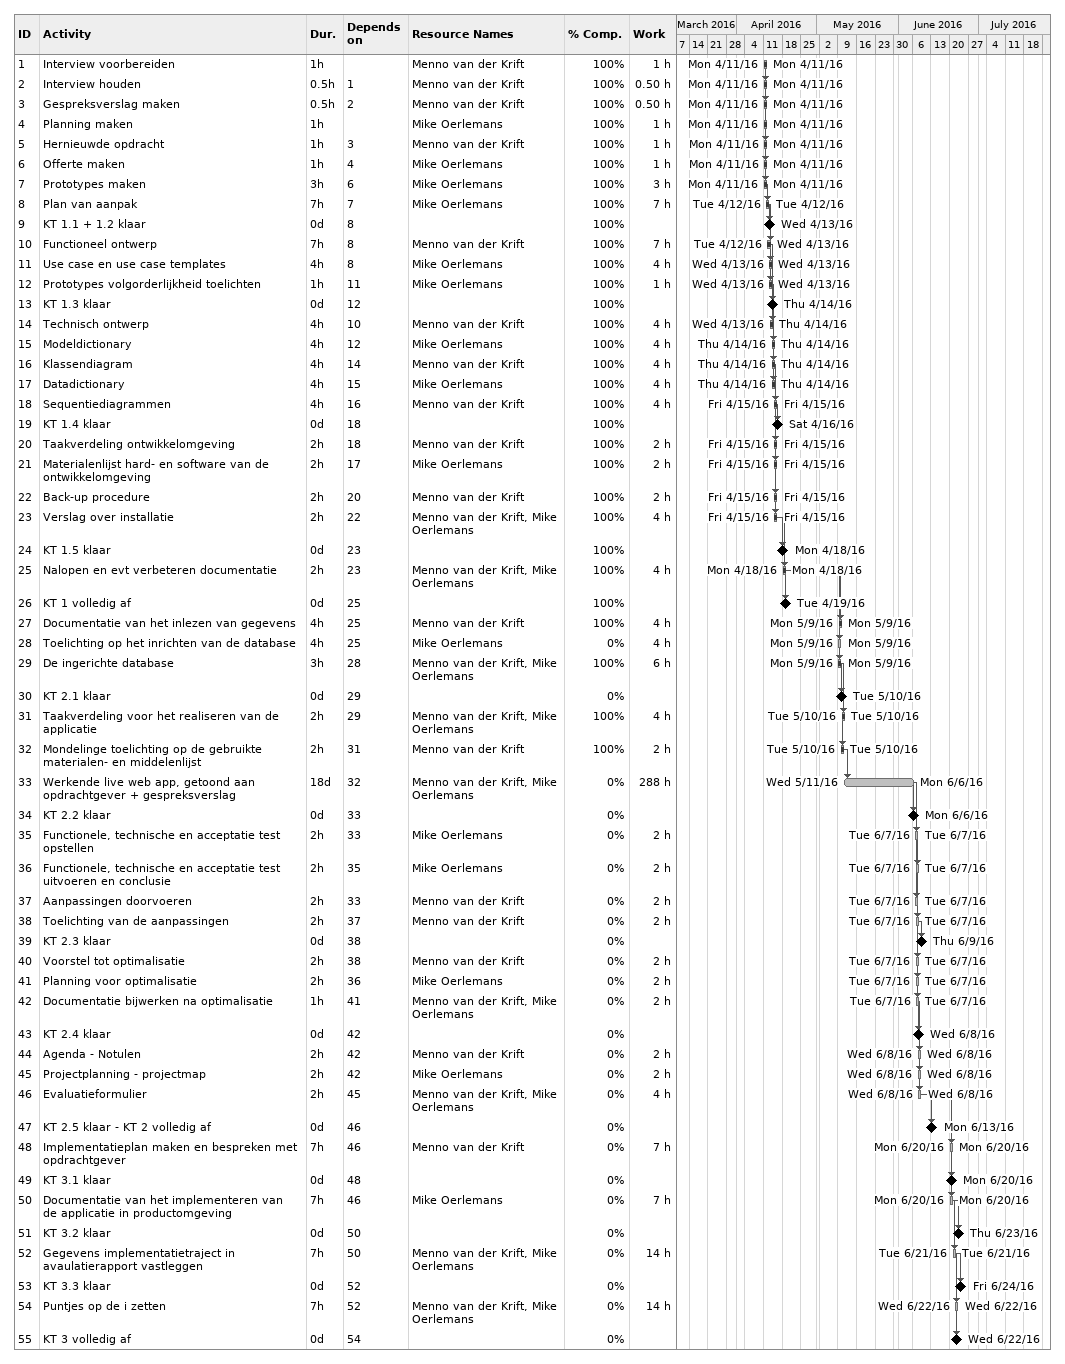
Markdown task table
| ID | Task | Duration | Start | Finish | Predecessors | Resources | % complete | Work (h) |
|---|---|---|---|---|---|---|---|---|
| 1 | Interview voorbereiden | 1h | 2016-04-11 | 2016-04-11 |  | Menno van der Krift | 100 | 1 |
| 2 | Interview houden | 0.5h | 2016-04-11 | 2016-04-11 | 1 | Menno van der Krift | 100 | 0.50 |
| 3 | Gespreksverslag maken | 0.5h | 2016-04-11 | 2016-04-11 | 2 | Menno van der Krift | 100 | 0.50 |
| 4 | Planning maken | 1h | 2016-04-11 | 2016-04-11 |  | Mike Oerlemans | 100 | 1 |
| 5 | Hernieuwde opdracht | 1h | 2016-04-11 | 2016-04-11 | 3 | Menno van der Krift | 100 | 1 |
| 6 | Offerte maken | 1h | 2016-04-11 | 2016-04-11 | 4 | Mike Oerlemans | 100 | 1 |
| 7 | Prototypes maken | 3h | 2016-04-11 | 2016-04-11 | 6 | Mike Oerlemans | 100 | 3 |
| 8 | Plan van aanpak | 7h | 2016-04-12 | 2016-04-12 | 7 | Mike Oerlemans | 100 | 7 |
| 9 | KT 1.1 + 1.2 klaar | 0d | 2016-04-13 | 2016-04-13 | 8 |  | 100 |  |
| 10 | Functioneel ontwerp | 7h | 2016-04-12 | 2016-04-13 | 8 | Menno van der Krift | 100 | 7 |
| 11 | Use case en use case templates | 4h | 2016-04-13 | 2016-04-13 | 8 | Mike Oerlemans | 100 | 4 |
| 12 | Prototypes volgorderlijkheid toelichten | 1h | 2016-04-13 | 2016-04-13 | 11 | Mike Oerlemans | 100 | 1 |
| 13 | KT 1.3 klaar | 0d | 2016-04-14 | 2016-04-14 | 12 |  | 100 |  |
| 14 | Technisch ontwerp | 4h | 2016-04-13 | 2016-04-14 | 10 | Menno van der Krift | 100 | 4 |
| 15 | Modeldictionary | 4h | 2016-04-14 | 2016-04-14 | 12 | Mike Oerlemans | 100 | 4 |
| 16 | Klassendiagram | 4h | 2016-04-14 | 2016-04-14 | 14 | Menno van der Krift | 100 | 4 |
| 17 | Datadictionary | 4h | 2016-04-14 | 2016-04-14 | 15 | Mike Oerlemans | 100 | 4 |
| 18 | Sequentiediagrammen | 4h | 2016-04-15 | 2016-04-15 | 16 | Menno van der Krift | 100 | 4 |
| 19 | KT 1.4 klaar | 0d | 2016-04-16 | 2016-04-16 | 18 |  | 100 |  |
| 20 | Taakverdeling ontwikkelomgeving | 2h | 2016-04-15 | 2016-04-15 | 18 | Menno van der Krift | 100 | 2 |
| 21 | Materialenlijst hard- en software van de ontwikkelomgeving | 2h | 2016-04-15 | 2016-04-15 | 17 | Mike Oerlemans | 100 | 2 |
| 22 | Back-up procedure | 2h | 2016-04-15 | 2016-04-15 | 20 | Menno van der Krift | 100 | 2 |
| 23 | Verslag over installatie | 2h | 2016-04-15 | 2016-04-15 | 22 | Menno van der Krift, Mike Oerlemans | 100 | 4 |
| 24 | KT 1.5 klaar | 0d | 2016-04-18 | 2016-04-18 | 23 |  | 100 |  |
| 25 | Nalopen en evt verbeteren documentatie | 2h | 2016-04-18 | 2016-04-18 | 23 | Menno van der Krift, Mike Oerlemans | 100 | 4 |
| 26 | KT 1 volledig af | 0d | 2016-04-19 | 2016-04-19 | 25 |  | 100 |  |
| 27 | Documentatie van het inlezen van gegevens | 4h | 2016-05-09 | 2016-05-09 | 25 | Menno van der Krift | 100 | 4 |
| 28 | Toelichting op het inrichten van de database | 4h | 2016-05-09 | 2016-05-09 | 25 | Mike Oerlemans | 0 | 4 |
| 29 | De ingerichte database | 3h | 2016-05-09 | 2016-05-09 | 28 | Menno van der Krift, Mike Oerlemans | 100 | 6 |
| 30 | KT 2.1 klaar | 0d | 2016-05-10 | 2016-05-10 | 29 |  | 0 |  |
| 31 | Taakverdeling voor het realiseren van de applicatie | 2h | 2016-05-10 | 2016-05-10 | 29 | Menno van der Krift, Mike Oerlemans | 100 | 4 |
| 32 | Mondelinge toelichting op de gebruikte materialen- en middelenlijst | 2h | 2016-05-10 | 2016-05-10 | 31 | Menno van der Krift | 100 | 2 |
| 33 | Werkende live web app, getoond aan opdrachtgever + gespreksverslag | 18d | 2016-05-11 | 2016-06-06 | 32 | Menno van der Krift, Mike Oerlemans | 0 | 288 |
| 34 | KT 2.2 klaar | 0d | 2016-06-06 | 2016-06-06 | 33 |  | 0 |  |
| 35 | Functionele, technische en acceptatie test opstellen | 2h | 2016-06-07 | 2016-06-07 | 33 | Mike Oerlemans | 0 | 2 |
| 36 | Functionele, technische en acceptatie test uitvoeren en conclusie | 2h | 2016-06-07 | 2016-06-07 | 35 | Mike Oerlemans | 0 | 2 |
| 37 | Aanpassingen doorvoeren | 2h | 2016-06-07 | 2016-06-07 | 33 | Menno van der Krift | 0 | 2 |
| 38 | Toelichting van de aanpassingen | 2h | 2016-06-07 | 2016-06-07 | 37 | Menno van der Krift | 0 | 2 |
| 39 | KT 2.3 klaar | 0d | 2016-06-09 | 2016-06-09 | 38 |  | 0 |  |
| 40 | Voorstel tot optimalisatie | 2h | 2016-06-07 | 2016-06-07 | 38 | Menno van der Krift | 0 | 2 |
| 41 | Planning voor optimalisatie | 2h | 2016-06-07 | 2016-06-07 | 36 | Mike Oerlemans | 0 | 2 |
| 42 | Documentatie bijwerken na optimalisatie | 1h | 2016-06-07 | 2016-06-07 | 41 | Menno van der Krift, Mike Oerlemans | 0 | 2 |
| 43 | KT 2.4 klaar | 0d | 2016-06-08 | 2016-06-08 | 42 |  | 0 |  |
| 44 | Agenda - Notulen | 2h | 2016-06-08 | 2016-06-08 | 42 | Menno van der Krift | 0 | 2 |
| 45 | Projectplanning - projectmap | 2h | 2016-06-08 | 2016-06-08 | 42 | Mike Oerlemans | 0 | 2 |
| 46 | Evaluatieformulier | 2h | 2016-06-08 | 2016-06-08 | 45 | Menno van der Krift, Mike Oerlemans | 0 | 4 |
| 47 | KT 2.5 klaar - KT 2 volledig af | 0d | 2016-06-13 | 2016-06-13 | 46 |  | 0 |  |
| 48 | Implementatieplan maken en bespreken met opdrachtgever | 7h | 2016-06-20 | 2016-06-20 | 46 | Menno van der Krift | 0 | 7 |
| 49 | KT 3.1 klaar | 0d | 2016-06-20 | 2016-06-20 | 48 |  | 0 |  |
| 50 | Documentatie van het implementeren van de applicatie in productomgeving | 7h | 2016-06-20 | 2016-06-20 | 46 | Mike Oerlemans | 0 | 7 |
| 51 | KT 3.2 klaar | 0d | 2016-06-23 | 2016-06-23 | 50 |  | 0 |  |
| 52 | Gegevens implementatietraject in avaulatierapport vastleggen | 7h | 2016-06-21 | 2016-06-21 | 50 | Menno van der Krift, Mike Oerlemans | 0 | 14 |
| 53 | KT 3.3 klaar | 0d | 2016-06-24 | 2016-06-24 | 52 |  | 0 |  |
| 54 | Puntjes op de i zetten | 7h | 2016-06-22 | 2016-06-22 | 52 | Menno van der Krift, Mike Oerlemans | 0 | 14 |
| 55 | KT 3 volledig af | 0d | 2016-06-22 | 2016-06-22 | 54 |  | 0 |  |
